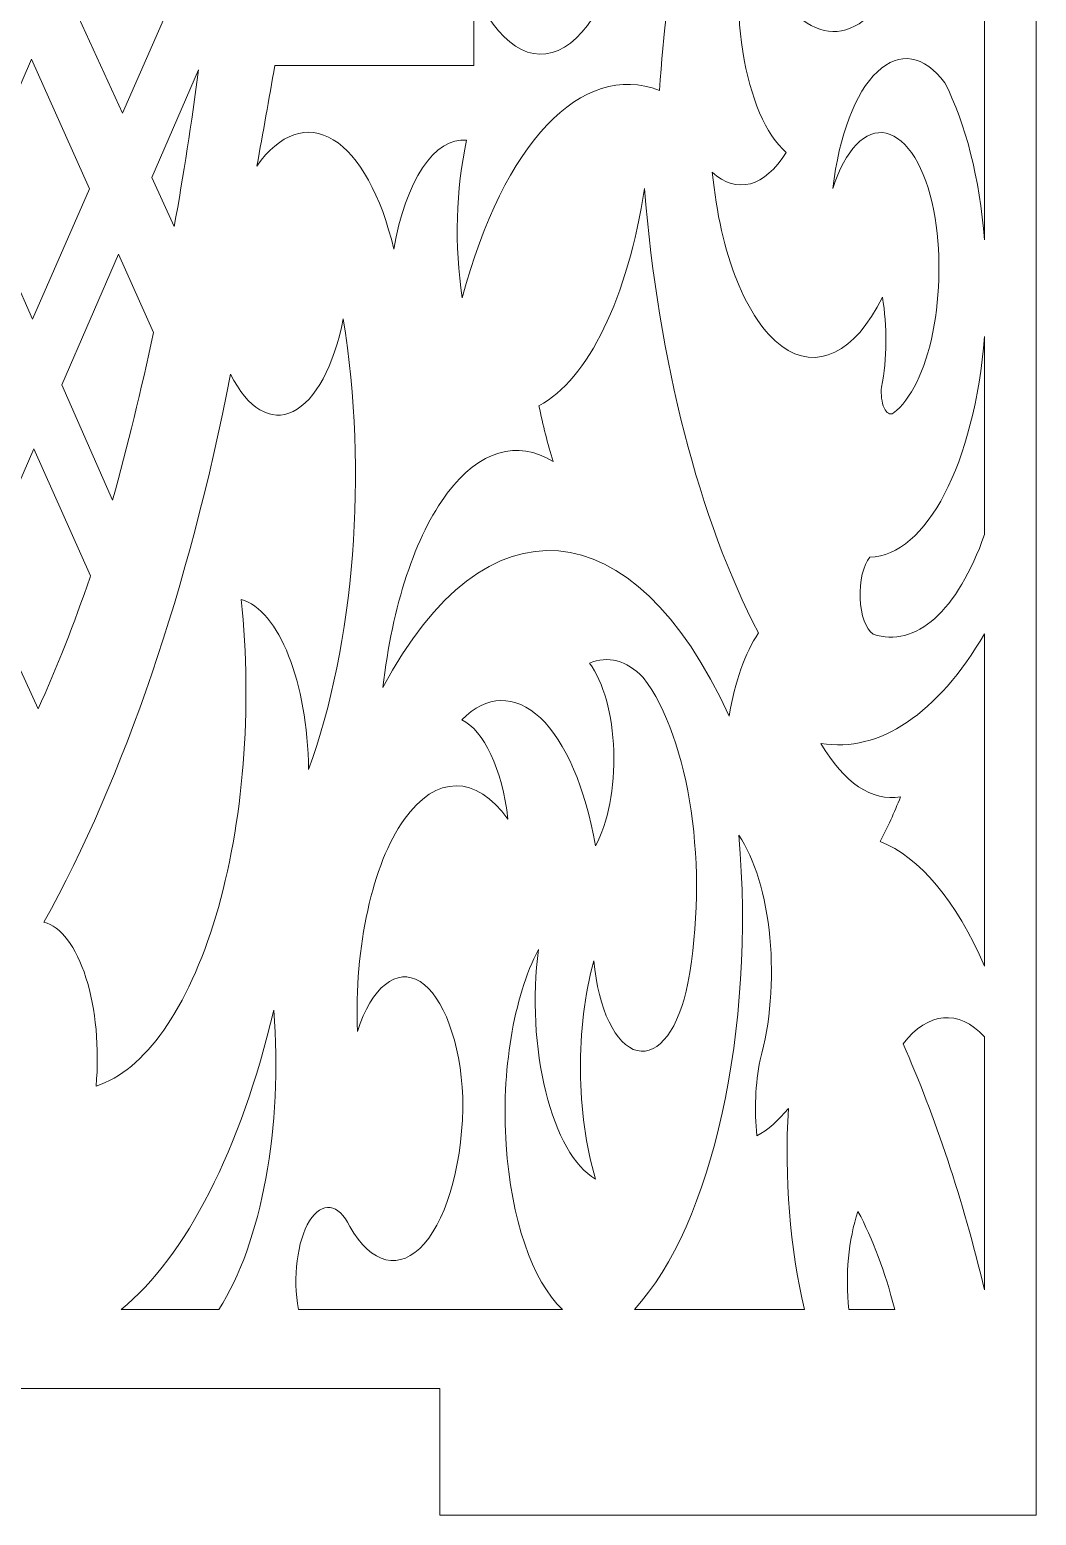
# Model space of a CAD drawing. Header units: millimetres. Extents: x 337 to 2510, y -469 to 429.
# Drawn here: x 592.1 to 633, y -233.4 to -173 of the extents above; entities that cross this region are included whole.
import ezdxf

# ---------------------------------------------------------------- set-up
doc = ezdxf.new("R2010")
doc.units = ezdxf.units.MM
doc.header["$MEASUREMENT"] = 0
doc.layers.add('Layer 1', color=7, linetype='Continuous')

msp = doc.modelspace()

# ---------------------------------------------------------------- linework, layer by layer
at = {"layer": 'Layer 1', "lineweight": 9}
for points in [[(633.0156, 86.3986), (633.0156, 86.3986), (633.0156, -233.4412), (633.0156, -233.4412)], [(608.7658, -228.2833), (608.7658, -228.2833), (589.716, -228.2833), (589.716, -228.2833)], [(608.7658, -233.4412), (608.7658, -233.4412), (608.7658, -228.2833), (608.7658, -228.2833)], [(633.0156, -233.4412), (633.0156, -233.4412), (608.7658, -233.4412), (608.7658, -233.4412)]]:
    msp.add_open_spline(points, degree=3, dxfattribs=at)
for points, knots in [([(630.9116, -181.5747), (630.9116, -181.5747), (630.9116, -158.295), (630.9116, -158.295), (630.9116, -158.295), (630.9116, -158.295), (630.9116, -158.295), (630.9116, -158.295), (630.9116, -158.295), (630.0036, -160.6929), (628.5186, -161.4669), (627.2436, -160.2049), (627.2436, -160.2049), (627.2436, -160.2049), (627.2436, -160.2049), (627.2436, -160.2049), (627.2436, -160.2049), (626.0246, -158.535), (625.4526, -155.195), (625.8526, -152.078), (625.8526, -152.078), (625.8526, -152.078), (625.8526, -152.078), (625.8526, -152.078), (625.8526, -152.078), (623.8737, -154.472), (622.7547, -159.4239), (623.0457, -164.4959), (623.0457, -164.4959), (623.0457, -164.4959), (623.0457, -164.4959), (623.0457, -164.4959), (623.0457, -164.4959), (623.0747, -165.5469), (623.2987, -166.5199), (623.6617, -167.1669), (623.6617, -167.1669), (623.6617, -167.1669), (623.6617, -167.1669), (623.6617, -167.1669), (623.6617, -167.1669), (624.0257, -167.8139), (624.4937, -168.0729), (624.9466, -167.8789), (624.9466, -167.8789), (624.9466, -167.8789), (624.9466, -167.8789), (624.9466, -167.8789), (624.9466, -167.8789), (625.4576, -167.6919), (625.8956, -166.9399), (626.1166, -165.8689), (626.1166, -165.8689), (626.1166, -165.8689), (626.1166, -165.8689), (626.1166, -165.8689), (626.1166, -165.8689), (626.3376, -164.7989), (626.3136, -163.5479), (626.0506, -162.5279), (626.0506, -162.5279), (626.0506, -162.5279), (626.0506, -162.5279), (626.0506, -162.5279), (626.0506, -162.5279), (627.0366, -163.1039), (627.7346, -165.1059), (627.7596, -167.4299), (627.7596, -167.4299), (627.7596, -167.4299), (627.7596, -167.4299), (627.7596, -167.4299), (627.7596, -167.4299), (627.7856, -169.7528), (627.1326, -171.8328), (626.1616, -172.5228), (626.1616, -172.5228), (626.1616, -172.5228), (626.1616, -172.5228), (626.1616, -172.5228), (626.1616, -172.5228), (624.2937, -174.1628), (622.1867, -172.2808), (621.3007, -168.1809), (621.3007, -168.1809), (621.3007, -168.1809), (621.3007, -168.1809), (621.3007, -168.1809), (621.3007, -168.1809), (620.8647, -169.9288), (620.7857, -172.0238), (621.0827, -173.9158), (621.0827, -173.9158), (621.0827, -173.9158), (621.0827, -173.9158), (621.0827, -173.9158), (621.0827, -173.9158), (621.3797, -175.8088), (622.0247, -177.3098), (622.8477, -178.0258), (622.8477, -178.0258), (622.8477, -178.0258), (622.8477, -178.0258), (622.8477, -178.0258), (622.8477, -178.0258), (621.9687, -179.4317), (620.8397, -179.7357), (619.8427, -178.8328), (619.8427, -178.8328), (619.8427, -178.8328), (619.8427, -178.8328), (619.8427, -178.8328), (619.8427, -178.8328), (620.1667, -182.1667), (621.2407, -184.8567), (622.6637, -185.9007), (622.6637, -185.9007), (622.6637, -185.9007), (622.6637, -185.9007), (622.6637, -185.9007), (622.6637, -185.9007), (624.0867, -186.9447), (625.6446, -186.1857), (626.7576, -183.9067), (626.7576, -183.9067), (626.7576, -183.9067), (626.7576, -183.9067), (626.7576, -183.9067), (626.7576, -183.9067), (626.9616, -185.0877), (626.9496, -186.4057), (626.7246, -187.5667), (626.7246, -187.5667), (626.7246, -187.5667), (626.7246, -187.5667), (626.7246, -187.5667), (626.7246, -187.5667), (626.6906, -187.8697), (626.7296, -188.1927), (626.8276, -188.4117), (626.8276, -188.4117), (626.8276, -188.4117), (626.8276, -188.4117), (626.8276, -188.4117), (626.8276, -188.4117), (626.9256, -188.6307), (627.0676, -188.7127), (627.1996, -188.6267), (627.1996, -188.6267), (627.1996, -188.6267), (627.1996, -188.6267), (627.1996, -188.6267), (627.1996, -188.6267), (627.9136, -188.0887), (628.4976, -186.8957), (628.8116, -185.3357), (628.8116, -185.3357), (628.8116, -185.3357), (628.8116, -185.3357), (628.8116, -185.3357), (628.8116, -185.3357), (629.1266, -183.7757), (629.1426, -181.9867), (628.8566, -180.3977), (628.8566, -180.3977), (628.8566, -180.3977), (628.8566, -180.3977), (628.8566, -180.3977), (628.8566, -180.3977), (628.5026, -178.6328), (627.7626, -177.4308), (626.9166, -177.2438), (626.9166, -177.2438), (626.9166, -177.2438), (626.9166, -177.2438), (626.9166, -177.2438), (626.9166, -177.2438), (626.0696, -177.0568), (625.2436, -177.9118), (624.7476, -179.4897), (624.7476, -179.4897), (624.7476, -179.4897), (624.7476, -179.4897), (624.7476, -179.4897), (624.7476, -179.4897), (624.9886, -177.3458), (625.6576, -175.5858), (626.5536, -174.7418), (626.5536, -174.7418), (626.5536, -174.7418), (626.5536, -174.7418), (626.5536, -174.7418), (626.5536, -174.7418), (627.4486, -173.8978), (628.4666, -174.0668), (629.2986, -175.1988), (629.2986, -175.1988), (629.2986, -175.1988), (629.2986, -175.1988), (629.2986, -175.1988), (629.2986, -175.1988), (630.1426, -176.8338), (630.7126, -179.0878), (630.9116, -181.5747)], [0, 0, 0, 0, 0.0192308, 0.0192308, 0.0192308, 0.0192308, 0.0384615, 0.0384615, 0.0384615, 0.0384615, 0.0576923, 0.0576923, 0.0576923, 0.0576923, 0.0769231, 0.0769231, 0.0769231, 0.0769231, 0.0961538, 0.0961538, 0.0961538, 0.0961538, 0.1153846, 0.1153846, 0.1153846, 0.1153846, 0.1346154, 0.1346154, 0.1346154, 0.1346154, 0.1538462, 0.1538462, 0.1538462, 0.1538462, 0.1730769, 0.1730769, 0.1730769, 0.1730769, 0.1923077, 0.1923077, 0.1923077, 0.1923077, 0.2115385, 0.2115385, 0.2115385, 0.2115385, 0.2307692, 0.2307692, 0.2307692, 0.2307692, 0.25, 0.25, 0.25, 0.25, 0.2692308, 0.2692308, 0.2692308, 0.2692308, 0.2884615, 0.2884615, 0.2884615, 0.2884615, 0.3076923, 0.3076923, 0.3076923, 0.3076923, 0.3269231, 0.3269231, 0.3269231, 0.3269231, 0.3461538, 0.3461538, 0.3461538, 0.3461538, 0.3653846, 0.3653846, 0.3653846, 0.3653846, 0.3846154, 0.3846154, 0.3846154, 0.3846154, 0.4038462, 0.4038462, 0.4038462, 0.4038462, 0.4230769, 0.4230769, 0.4230769, 0.4230769, 0.4423077, 0.4423077, 0.4423077, 0.4423077, 0.4615385, 0.4615385, 0.4615385, 0.4615385, 0.4807692, 0.4807692, 0.4807692, 0.4807692, 0.5, 0.5, 0.5, 0.5, 0.5192308, 0.5192308, 0.5192308, 0.5192308, 0.5384615, 0.5384615, 0.5384615, 0.5384615, 0.5576923, 0.5576923, 0.5576923, 0.5576923, 0.5769231, 0.5769231, 0.5769231, 0.5769231, 0.5961538, 0.5961538, 0.5961538, 0.5961538, 0.6153846, 0.6153846, 0.6153846, 0.6153846, 0.6346154, 0.6346154, 0.6346154, 0.6346154, 0.6538462, 0.6538462, 0.6538462, 0.6538462, 0.6730769, 0.6730769, 0.6730769, 0.6730769, 0.6923077, 0.6923077, 0.6923077, 0.6923077, 0.7115385, 0.7115385, 0.7115385, 0.7115385, 0.7307692, 0.7307692, 0.7307692, 0.7307692, 0.75, 0.75, 0.75, 0.75, 0.7692308, 0.7692308, 0.7692308, 0.7692308, 0.7884615, 0.7884615, 0.7884615, 0.7884615, 0.8076923, 0.8076923, 0.8076923, 0.8076923, 0.8269231, 0.8269231, 0.8269231, 0.8269231, 0.8461538, 0.8461538, 0.8461538, 0.8461538, 0.8653846, 0.8653846, 0.8653846, 0.8653846, 0.8846154, 0.8846154, 0.8846154, 0.8846154, 0.9038462, 0.9038462, 0.9038462, 0.9038462, 0.9230769, 0.9230769, 0.9230769, 0.9230769, 0.9423077, 0.9423077, 0.9423077, 0.9423077, 0.9615385, 0.9615385, 0.9615385, 0.9615385, 1, 1, 1, 1]), ([(601.3269, -178.5808), (602.2519, -177.2568), (603.3769, -176.8688), (604.4319, -177.5098), (604.4319, -177.5098), (604.4319, -177.5098), (604.4319, -177.5098), (604.4319, -177.5098), (604.4319, -177.5098), (605.4868, -178.1508), (606.3788, -179.7637), (606.8948, -181.9627), (606.8948, -181.9627), (606.8948, -181.9627), (606.8948, -181.9627), (606.8948, -181.9627), (606.8948, -181.9627), (607.3638, -179.1878), (608.5538, -177.4018), (609.8548, -177.5208), (609.8548, -177.5208), (609.8548, -177.5208), (609.8548, -177.5208), (609.8548, -177.5208), (609.8548, -177.5208), (609.4158, -179.5127), (609.3518, -181.8287), (609.6788, -183.9317), (609.6788, -183.9317), (609.6788, -183.9317), (609.6788, -183.9317), (609.6788, -183.9317), (609.6788, -183.9317), (611.3468, -177.6408), (614.5228, -174.3028), (617.6987, -175.5008), (617.6987, -175.5008), (617.6987, -175.5008), (617.6987, -175.5008), (617.6987, -175.5008), (617.6987, -175.5008), (618.0097, -170.9218), (618.7477, -166.5479), (619.8647, -162.6789), (619.8647, -162.6789), (619.8647, -162.6789), (619.8647, -162.6789), (619.8647, -162.6789), (619.8647, -162.6789), (618.8027, -162.1919), (617.7167, -162.0559), (616.6387, -162.2749), (616.6387, -162.2749), (616.6387, -162.2749), (616.6387, -162.2749), (616.6387, -162.2749), (616.6387, -162.2749), (616.6467, -164.0289), (616.6097, -165.7819), (616.5277, -167.5249), (616.5277, -167.5249), (616.5277, -167.5249), (616.5277, -167.5249), (616.5277, -167.5249), (616.5277, -167.5249), (616.1917, -170.5658), (615.1577, -172.9488), (613.8308, -173.7468), (613.8308, -173.7468), (613.8308, -173.7468), (613.8308, -173.7468), (613.8308, -173.7468), (613.8308, -173.7468), (612.5028, -174.5448), (611.0908, -173.6308), (610.1428, -171.3628), (610.1428, -171.3628), (610.1428, -171.3628), (610.1428, -171.3628), (610.1428, -171.3628), (610.1428, -171.3628), (610.1428, -171.3628), (610.1428, -174.4918), (610.1428, -174.4918), (610.1428, -174.4918), (610.1428, -174.4918), (610.1428, -174.4918), (610.1428, -174.4918), (610.1428, -174.4918), (610.1428, -174.4918), (602.0559, -174.4918), (602.0559, -174.4918), (602.0559, -174.4918), (602.0559, -174.4918), (602.0559, -174.4918), (602.0559, -174.4918), (602.0559, -174.4918), (601.8179, -175.8598), (601.5749, -177.2228), (601.3269, -178.5808)], [0, 0, 0, 0, 0.0384615, 0.0384615, 0.0384615, 0.0384615, 0.0769231, 0.0769231, 0.0769231, 0.0769231, 0.1153846, 0.1153846, 0.1153846, 0.1153846, 0.1538462, 0.1538462, 0.1538462, 0.1538462, 0.1923077, 0.1923077, 0.1923077, 0.1923077, 0.2307692, 0.2307692, 0.2307692, 0.2307692, 0.2692308, 0.2692308, 0.2692308, 0.2692308, 0.3076923, 0.3076923, 0.3076923, 0.3076923, 0.3461538, 0.3461538, 0.3461538, 0.3461538, 0.3846154, 0.3846154, 0.3846154, 0.3846154, 0.4230769, 0.4230769, 0.4230769, 0.4230769, 0.4615385, 0.4615385, 0.4615385, 0.4615385, 0.5, 0.5, 0.5, 0.5, 0.5384615, 0.5384615, 0.5384615, 0.5384615, 0.5769231, 0.5769231, 0.5769231, 0.5769231, 0.6153846, 0.6153846, 0.6153846, 0.6153846, 0.6538462, 0.6538462, 0.6538462, 0.6538462, 0.6923077, 0.6923077, 0.6923077, 0.6923077, 0.7307692, 0.7307692, 0.7307692, 0.7307692, 0.7692308, 0.7692308, 0.7692308, 0.7692308, 0.8076923, 0.8076923, 0.8076923, 0.8076923, 0.8461538, 0.8461538, 0.8461538, 0.8461538, 0.8846154, 0.8846154, 0.8846154, 0.8846154, 0.9230769, 0.9230769, 0.9230769, 0.9230769, 1, 1, 1, 1]), ([(595.8589, -176.4308), (595.8589, -176.4308), (598.0509, -171.4078), (598.0509, -171.4078), (598.0509, -171.4078), (598.0509, -171.4078), (598.0509, -171.4078), (598.0509, -171.4078), (598.0509, -171.4078), (598.0509, -171.4078), (595.6879, -166.0809), (595.6879, -166.0809), (595.6879, -166.0809), (595.6879, -166.0809), (595.6879, -166.0809), (595.6879, -166.0809), (595.6879, -166.0809), (595.6879, -166.0809), (593.47, -171.2108), (593.47, -171.2108), (593.47, -171.2108), (593.47, -171.2108), (593.47, -171.2108), (593.47, -171.2108), (593.47, -171.2108), (593.47, -171.2108), (595.8589, -176.4308), (595.8589, -176.4308)], [0, 0, 0, 0, 0.125, 0.125, 0.125, 0.125, 0.25, 0.25, 0.25, 0.25, 0.375, 0.375, 0.375, 0.375, 0.5, 0.5, 0.5, 0.5, 0.625, 0.625, 0.625, 0.625, 0.75, 0.75, 0.75, 0.75, 1, 1, 1, 1]), ([(592.208, -184.8007), (592.208, -184.8007), (589.876, -179.5197), (589.876, -179.5197), (589.876, -179.5197), (589.876, -179.5197), (589.876, -179.5197), (589.876, -179.5197), (589.876, -179.5197), (589.876, -179.5197), (592.165, -174.2268), (592.165, -174.2268), (592.165, -174.2268), (592.165, -174.2268), (592.165, -174.2268), (592.165, -174.2268), (592.165, -174.2268), (592.165, -174.2268), (594.5179, -179.5057), (594.5179, -179.5057), (594.5179, -179.5057), (594.5179, -179.5057), (594.5179, -179.5057), (594.5179, -179.5057), (594.5179, -179.5057), (594.5179, -179.5057), (592.208, -184.8007), (592.208, -184.8007)], [0, 0, 0, 0, 0.125, 0.125, 0.125, 0.125, 0.25, 0.25, 0.25, 0.25, 0.375, 0.375, 0.375, 0.375, 0.5, 0.5, 0.5, 0.5, 0.625, 0.625, 0.625, 0.625, 0.75, 0.75, 0.75, 0.75, 1, 1, 1, 1]), ([(597.9679, -181.0357), (597.9679, -181.0357), (597.0539, -179.0408), (597.0539, -179.0408), (597.0539, -179.0408), (597.0539, -179.0408), (597.0539, -179.0408), (597.0539, -179.0408), (597.0539, -179.0408), (597.0539, -179.0408), (598.9559, -174.6648), (598.9559, -174.6648), (598.9559, -174.6648), (598.9559, -174.6648), (598.9559, -174.6648), (598.9559, -174.6648), (598.9559, -174.6648), (598.6699, -176.8228), (598.3409, -178.9488), (597.9679, -181.0357)], [0, 0, 0, 0, 0.1666667, 0.1666667, 0.1666667, 0.1666667, 0.3333333, 0.3333333, 0.3333333, 0.3333333, 0.5, 0.5, 0.5, 0.5, 0.6666667, 0.6666667, 0.6666667, 0.6666667, 1, 1, 1, 1]), ([(617.0807, -179.4897), (617.6657, -186.5577), (619.3057, -192.9446), (621.7207, -197.5616), (621.7207, -197.5616), (621.7207, -197.5616), (621.7207, -197.5616), (621.7207, -197.5616), (621.7207, -197.5616), (621.1747, -198.3686), (620.7567, -199.5545), (620.5277, -200.9445), (620.5277, -200.9445), (620.5277, -200.9445), (620.5277, -200.9445), (620.5277, -200.9445), (620.5277, -200.9445), (616.6477, -192.4366), (610.5908, -191.9366), (606.4528, -199.7835), (606.4528, -199.7835), (606.4528, -199.7835), (606.4528, -199.7835), (606.4528, -199.7835), (606.4528, -199.7835), (606.8258, -196.4546), (607.7678, -193.6076), (609.0688, -191.8806), (609.0688, -191.8806), (609.0688, -191.8806), (609.0688, -191.8806), (609.0688, -191.8806), (609.0688, -191.8806), (610.3688, -190.1536), (611.9178, -189.6906), (613.3688, -190.5956), (613.3688, -190.5956), (613.3688, -190.5956), (613.3688, -190.5956), (613.3688, -190.5956), (613.3688, -190.5956), (613.1518, -189.8726), (612.9598, -189.1137), (612.7938, -188.3237), (612.7938, -188.3237), (612.7938, -188.3237), (612.7938, -188.3237), (612.7938, -188.3237), (612.7938, -188.3237), (614.7947, -187.2687), (616.4157, -183.9287), (617.0807, -179.4897)], [0, 0, 0, 0, 0.0714286, 0.0714286, 0.0714286, 0.0714286, 0.1428571, 0.1428571, 0.1428571, 0.1428571, 0.2142857, 0.2142857, 0.2142857, 0.2142857, 0.2857143, 0.2857143, 0.2857143, 0.2857143, 0.3571429, 0.3571429, 0.3571429, 0.3571429, 0.4285714, 0.4285714, 0.4285714, 0.4285714, 0.5, 0.5, 0.5, 0.5, 0.5714286, 0.5714286, 0.5714286, 0.5714286, 0.6428571, 0.6428571, 0.6428571, 0.6428571, 0.7142857, 0.7142857, 0.7142857, 0.7142857, 0.7857143, 0.7857143, 0.7857143, 0.7857143, 0.8571429, 0.8571429, 0.8571429, 0.8571429, 1, 1, 1, 1]), ([(595.4589, -192.1626), (595.4589, -192.1626), (593.389, -187.4737), (593.389, -187.4737), (593.389, -187.4737), (593.389, -187.4737), (593.389, -187.4737), (593.389, -187.4737), (593.389, -187.4737), (593.389, -187.4737), (595.6999, -182.1557), (595.6999, -182.1557), (595.6999, -182.1557), (595.6999, -182.1557), (595.6999, -182.1557), (595.6999, -182.1557), (595.6999, -182.1557), (595.6999, -182.1557), (597.1229, -185.3477), (597.1229, -185.3477), (597.1229, -185.3477), (597.1229, -185.3477), (597.1229, -185.3477), (597.1229, -185.3477), (597.1229, -185.3477), (596.6229, -187.6867), (596.0679, -189.9616), (595.4589, -192.1626)], [0, 0, 0, 0, 0.125, 0.125, 0.125, 0.125, 0.25, 0.25, 0.25, 0.25, 0.375, 0.375, 0.375, 0.375, 0.5, 0.5, 0.5, 0.5, 0.625, 0.625, 0.625, 0.625, 0.75, 0.75, 0.75, 0.75, 1, 1, 1, 1]), ([(594.7859, -215.9874), (596.7629, -215.3584), (598.5319, -212.8504), (599.6559, -209.0805), (599.6559, -209.0805), (599.6559, -209.0805), (599.6559, -209.0805), (599.6559, -209.0805), (599.6559, -209.0805), (600.7799, -205.3115), (601.1539, -200.6325), (600.6859, -196.1986), (600.6859, -196.1986), (600.6859, -196.1986), (600.6859, -196.1986), (600.6859, -196.1986), (600.6859, -196.1986), (602.2229, -196.6366), (603.3879, -199.5775), (603.4259, -203.1145), (603.4259, -203.1145), (603.4259, -203.1145), (603.4259, -203.1145), (603.4259, -203.1145), (603.4259, -203.1145), (605.2968, -198.0236), (605.8358, -191.0366), (604.8398, -184.7897), (604.8398, -184.7897), (604.8398, -184.7897), (604.8398, -184.7897), (604.8398, -184.7897), (604.8398, -184.7897), (604.4599, -186.7137), (603.7019, -188.1117), (602.7989, -188.5567), (602.7989, -188.5567), (602.7989, -188.5567), (602.7989, -188.5567), (602.7989, -188.5567), (602.7989, -188.5567), (601.8959, -189.0027), (600.9539, -188.4427), (600.2599, -187.0477), (600.2599, -187.0477), (600.2599, -187.0477), (600.2599, -187.0477), (600.2599, -187.0477), (600.2599, -187.0477), (598.5489, -195.7576), (595.9459, -203.3985), (592.67, -209.3255), (592.67, -209.3255), (592.67, -209.3255), (592.67, -209.3255), (592.67, -209.3255), (592.67, -209.3255), (593.353, -209.4935), (593.972, -210.3134), (594.376, -211.5824), (594.376, -211.5824), (594.376, -211.5824), (594.376, -211.5824), (594.376, -211.5824), (594.376, -211.5824), (594.7789, -212.8524), (594.9279, -214.4524), (594.7859, -215.9874)], [0, 0, 0, 0, 0.0555556, 0.0555556, 0.0555556, 0.0555556, 0.1111111, 0.1111111, 0.1111111, 0.1111111, 0.1666667, 0.1666667, 0.1666667, 0.1666667, 0.2222222, 0.2222222, 0.2222222, 0.2222222, 0.2777778, 0.2777778, 0.2777778, 0.2777778, 0.3333333, 0.3333333, 0.3333333, 0.3333333, 0.3888889, 0.3888889, 0.3888889, 0.3888889, 0.4444444, 0.4444444, 0.4444444, 0.4444444, 0.5, 0.5, 0.5, 0.5, 0.5555556, 0.5555556, 0.5555556, 0.5555556, 0.6111111, 0.6111111, 0.6111111, 0.6111111, 0.6666667, 0.6666667, 0.6666667, 0.6666667, 0.7222222, 0.7222222, 0.7222222, 0.7222222, 0.7777778, 0.7777778, 0.7777778, 0.7777778, 0.8333333, 0.8333333, 0.8333333, 0.8333333, 0.8888889, 0.8888889, 0.8888889, 0.8888889, 1, 1, 1, 1]), ([(626.3826, -197.6126), (628.1006, -198.2046), (629.8266, -196.6616), (630.9116, -193.5616), (630.9116, -193.5616), (630.9116, -193.5616), (630.9116, -193.5616), (630.9116, -193.5616), (630.9116, -193.5616), (630.9116, -193.5616), (630.9116, -185.5087), (630.9116, -185.5087), (630.9116, -185.5087), (630.9116, -185.5087), (630.9116, -185.5087), (630.9116, -185.5087), (630.9116, -185.5087), (630.4996, -190.6656), (628.5436, -194.4296), (626.2496, -194.4826), (626.2496, -194.4826), (626.2496, -194.4826), (626.2496, -194.4826), (626.2496, -194.4826), (626.2496, -194.4826), (625.9806, -194.7996), (625.8226, -195.4606), (625.8516, -196.1506), (625.8516, -196.1506), (625.8516, -196.1506), (625.8516, -196.1506), (625.8516, -196.1506), (625.8516, -196.1506), (625.8806, -196.8396), (626.0916, -197.4196), (626.3826, -197.6126)], [0, 0, 0, 0, 0.1, 0.1, 0.1, 0.1, 0.2, 0.2, 0.2, 0.2, 0.3, 0.3, 0.3, 0.3, 0.4, 0.4, 0.4, 0.4, 0.5, 0.5, 0.5, 0.5, 0.6, 0.6, 0.6, 0.6, 0.7, 0.7, 0.7, 0.7, 0.8, 0.8, 0.8, 0.8, 1, 1, 1, 1]), ([(592.429, -200.6535), (592.429, -200.6535), (589.983, -195.3096), (589.983, -195.3096), (589.983, -195.3096), (589.983, -195.3096), (589.983, -195.3096), (589.983, -195.3096), (589.983, -195.3096), (589.983, -195.3096), (592.26, -190.0706), (592.26, -190.0706), (592.26, -190.0706), (592.26, -190.0706), (592.26, -190.0706), (592.26, -190.0706), (592.26, -190.0706), (592.26, -190.0706), (594.5599, -195.2376), (594.5599, -195.2376), (594.5599, -195.2376), (594.5599, -195.2376), (594.5599, -195.2376), (594.5599, -195.2376), (594.5599, -195.2376), (594.5599, -195.2376), (594.5429, -195.2906), (594.5429, -195.2906), (594.5429, -195.2906), (594.5429, -195.2906), (594.5429, -195.2906), (594.5429, -195.2906), (594.5429, -195.2906), (593.897, -197.1946), (593.191, -198.9866), (592.429, -200.6535)], [0, 0, 0, 0, 0.1, 0.1, 0.1, 0.1, 0.2, 0.2, 0.2, 0.2, 0.3, 0.3, 0.3, 0.3, 0.4, 0.4, 0.4, 0.4, 0.5, 0.5, 0.5, 0.5, 0.6, 0.6, 0.6, 0.6, 0.7, 0.7, 0.7, 0.7, 0.8, 0.8, 0.8, 0.8, 1, 1, 1, 1]), ([(626.6696, -206.0425), (628.2806, -206.6805), (629.7636, -208.4525), (630.9116, -211.1124), (630.9116, -211.1124), (630.9116, -211.1124), (630.9116, -211.1124), (630.9116, -211.1124), (630.9116, -211.1124), (630.9116, -211.1124), (630.9116, -197.5956), (630.9116, -197.5956), (630.9116, -197.5956), (630.9116, -197.5956), (630.9116, -197.5956), (630.9116, -197.5956), (630.9116, -197.5956), (629.0016, -200.8595), (626.6406, -202.4425), (624.2617, -202.0545), (624.2617, -202.0545), (624.2617, -202.0545), (624.2617, -202.0545), (624.2617, -202.0545), (624.2617, -202.0545), (625.1876, -203.6605), (626.3396, -204.4325), (627.4986, -204.2255), (627.4986, -204.2255), (627.4986, -204.2255), (627.4986, -204.2255), (627.4986, -204.2255), (627.4986, -204.2255), (627.2406, -204.8745), (626.9636, -205.4815), (626.6696, -206.0425)], [0, 0, 0, 0, 0.1, 0.1, 0.1, 0.1, 0.2, 0.2, 0.2, 0.2, 0.3, 0.3, 0.3, 0.3, 0.4, 0.4, 0.4, 0.4, 0.5, 0.5, 0.5, 0.5, 0.6, 0.6, 0.6, 0.6, 0.7, 0.7, 0.7, 0.7, 0.8, 0.8, 0.8, 0.8, 1, 1, 1, 1]), ([(613.7458, -225.0743), (613.7458, -225.0743), (603.0129, -225.0743), (603.0129, -225.0743), (603.0129, -225.0743), (603.0129, -225.0743), (603.0129, -225.0743), (603.0129, -225.0743), (603.0129, -225.0743), (602.7769, -223.7793), (602.9659, -222.2833), (603.4669, -221.4733), (603.4669, -221.4733), (603.4669, -221.4733), (603.4669, -221.4733), (603.4669, -221.4733), (603.4669, -221.4733), (603.9689, -220.6633), (604.6478, -220.7543), (605.1048, -221.6923), (605.1048, -221.6923), (605.1048, -221.6923), (605.1048, -221.6923), (605.1048, -221.6923), (605.1048, -221.6923), (605.9688, -223.2463), (607.1478, -223.5213), (608.1318, -222.3973), (608.1318, -222.3973), (608.1318, -222.3973), (608.1318, -222.3973), (608.1318, -222.3973), (608.1318, -222.3973), (609.1148, -221.2743), (609.7258, -218.9544), (609.7008, -216.4424), (609.7008, -216.4424), (609.7008, -216.4424), (609.7008, -216.4424), (609.7008, -216.4424), (609.7008, -216.4424), (609.6018, -214.2034), (608.9098, -212.3344), (607.9598, -211.7414), (607.9598, -211.7414), (607.9598, -211.7414), (607.9598, -211.7414), (607.9598, -211.7414), (607.9598, -211.7414), (607.0098, -211.1484), (605.9978, -211.9534), (605.4138, -213.7664), (605.4138, -213.7664), (605.4138, -213.7664), (605.4138, -213.7664), (605.4138, -213.7664), (605.4138, -213.7664), (605.2858, -210.3074), (606.0198, -206.9765), (607.3128, -205.1525), (607.3128, -205.1525), (607.3128, -205.1525), (607.3128, -205.1525), (607.3128, -205.1525), (607.3128, -205.1525), (608.6058, -203.3295), (610.2388, -203.3215), (611.5348, -205.1345), (611.5348, -205.1345), (611.5348, -205.1345), (611.5348, -205.1345), (611.5348, -205.1345), (611.5348, -205.1345), (611.2908, -203.0875), (610.5648, -201.5275), (609.6568, -201.0955), (609.6568, -201.0955), (609.6568, -201.0955), (609.6568, -201.0955), (609.6568, -201.0955), (609.6568, -201.0955), (610.6728, -200.0785), (611.8258, -200.0495), (612.8508, -201.0165), (612.8508, -201.0165), (612.8508, -201.0165), (612.8508, -201.0165), (612.8508, -201.0165), (612.8508, -201.0165), (613.8768, -201.9825), (614.6857, -203.8615), (615.0917, -206.2195), (615.0917, -206.2195), (615.0917, -206.2195), (615.0917, -206.2195), (615.0917, -206.2195), (615.0917, -206.2195), (615.6037, -205.2945), (615.8817, -203.8495), (615.8327, -202.3615), (615.8327, -202.3615), (615.8327, -202.3615), (615.8327, -202.3615), (615.8327, -202.3615), (615.8327, -202.3615), (615.7847, -200.8745), (615.4157, -199.5385), (614.8487, -198.7986), (614.8487, -198.7986), (614.8487, -198.7986), (614.8487, -198.7986), (614.8487, -198.7986), (614.8487, -198.7986), (615.5867, -198.4686), (616.3507, -198.6706), (617.0357, -199.3796), (617.0357, -199.3796), (617.0357, -199.3796), (617.0357, -199.3796), (617.0357, -199.3796), (617.0357, -199.3796), (618.9357, -201.8605), (619.7167, -207.2085), (618.8477, -211.7974), (618.8477, -211.7974), (618.8477, -211.7974), (618.8477, -211.7974), (618.8477, -211.7974), (618.8477, -211.7974), (618.4987, -213.6424), (617.6657, -214.7564), (616.7907, -214.5484), (616.7907, -214.5484), (616.7907, -214.5484), (616.7907, -214.5484), (616.7907, -214.5484), (616.7907, -214.5484), (615.9157, -214.3404), (615.2007, -212.8584), (615.0257, -210.8894), (615.0257, -210.8894), (615.0257, -210.8894), (615.0257, -210.8894), (615.0257, -210.8894), (615.0257, -210.8894), (614.2758, -213.6194), (614.3018, -217.1034), (615.0917, -219.7743), (615.0917, -219.7743), (615.0917, -219.7743), (615.0917, -219.7743), (615.0917, -219.7743), (615.0917, -219.7743), (614.2358, -219.2624), (613.5068, -217.9814), (613.0698, -216.2224), (613.0698, -216.2224), (613.0698, -216.2224), (613.0698, -216.2224), (613.0698, -216.2224), (613.0698, -216.2224), (612.6328, -214.4644), (612.5248, -212.3764), (612.7718, -210.4344), (612.7718, -210.4344), (612.7718, -210.4344), (612.7718, -210.4344), (612.7718, -210.4344), (612.7718, -210.4344), (611.7578, -212.3794), (611.2608, -215.3894), (611.4598, -218.3794), (611.4598, -218.3794), (611.4598, -218.3794), (611.4598, -218.3794), (611.4598, -218.3794), (611.4598, -218.3794), (611.6588, -221.3693), (612.5248, -223.9063), (613.7458, -225.0743)], [0, 0, 0, 0, 0.0217391, 0.0217391, 0.0217391, 0.0217391, 0.0434783, 0.0434783, 0.0434783, 0.0434783, 0.0652174, 0.0652174, 0.0652174, 0.0652174, 0.0869565, 0.0869565, 0.0869565, 0.0869565, 0.1086957, 0.1086957, 0.1086957, 0.1086957, 0.1304348, 0.1304348, 0.1304348, 0.1304348, 0.1521739, 0.1521739, 0.1521739, 0.1521739, 0.173913, 0.173913, 0.173913, 0.173913, 0.1956522, 0.1956522, 0.1956522, 0.1956522, 0.2173913, 0.2173913, 0.2173913, 0.2173913, 0.2391304, 0.2391304, 0.2391304, 0.2391304, 0.2608696, 0.2608696, 0.2608696, 0.2608696, 0.2826087, 0.2826087, 0.2826087, 0.2826087, 0.3043478, 0.3043478, 0.3043478, 0.3043478, 0.326087, 0.326087, 0.326087, 0.326087, 0.3478261, 0.3478261, 0.3478261, 0.3478261, 0.3695652, 0.3695652, 0.3695652, 0.3695652, 0.3913043, 0.3913043, 0.3913043, 0.3913043, 0.4130435, 0.4130435, 0.4130435, 0.4130435, 0.4347826, 0.4347826, 0.4347826, 0.4347826, 0.4565217, 0.4565217, 0.4565217, 0.4565217, 0.4782609, 0.4782609, 0.4782609, 0.4782609, 0.5, 0.5, 0.5, 0.5, 0.5217391, 0.5217391, 0.5217391, 0.5217391, 0.5434783, 0.5434783, 0.5434783, 0.5434783, 0.5652174, 0.5652174, 0.5652174, 0.5652174, 0.5869565, 0.5869565, 0.5869565, 0.5869565, 0.6086957, 0.6086957, 0.6086957, 0.6086957, 0.6304348, 0.6304348, 0.6304348, 0.6304348, 0.6521739, 0.6521739, 0.6521739, 0.6521739, 0.673913, 0.673913, 0.673913, 0.673913, 0.6956522, 0.6956522, 0.6956522, 0.6956522, 0.7173913, 0.7173913, 0.7173913, 0.7173913, 0.7391304, 0.7391304, 0.7391304, 0.7391304, 0.7608696, 0.7608696, 0.7608696, 0.7608696, 0.7826087, 0.7826087, 0.7826087, 0.7826087, 0.8043478, 0.8043478, 0.8043478, 0.8043478, 0.826087, 0.826087, 0.826087, 0.826087, 0.8478261, 0.8478261, 0.8478261, 0.8478261, 0.8695652, 0.8695652, 0.8695652, 0.8695652, 0.8913043, 0.8913043, 0.8913043, 0.8913043, 0.9130435, 0.9130435, 0.9130435, 0.9130435, 0.9347826, 0.9347826, 0.9347826, 0.9347826, 0.9565217, 0.9565217, 0.9565217, 0.9565217, 1, 1, 1, 1]), ([(622.9357, -216.8964), (622.7687, -219.7123), (622.9977, -222.5763), (623.5897, -225.0743), (623.5897, -225.0743), (623.5897, -225.0743), (623.5897, -225.0743), (623.5897, -225.0743), (623.5897, -225.0743), (623.5897, -225.0743), (616.6767, -225.0743), (616.6767, -225.0743), (616.6767, -225.0743), (616.6767, -225.0743), (616.6767, -225.0743), (616.6767, -225.0743), (616.6767, -225.0743), (619.8527, -221.6123), (621.5997, -213.6794), (620.9247, -205.7905), (620.9247, -205.7905), (620.9247, -205.7905), (620.9247, -205.7905), (620.9247, -205.7905), (620.9247, -205.7905), (621.5697, -206.7415), (622.0227, -208.2375), (622.1837, -209.9514), (622.1837, -209.9514), (622.1837, -209.9514), (622.1837, -209.9514), (622.1837, -209.9514), (622.1837, -209.9514), (622.3457, -211.6644), (622.2027, -213.4554), (621.7867, -214.9274), (621.7867, -214.9274), (621.7867, -214.9274), (621.7867, -214.9274), (621.7867, -214.9274), (621.7867, -214.9274), (621.5937, -215.8914), (621.5467, -216.9754), (621.6537, -218.0074), (621.6537, -218.0074), (621.6537, -218.0074), (621.6537, -218.0074), (621.6537, -218.0074), (621.6537, -218.0074), (622.1007, -217.7664), (622.5317, -217.3934), (622.9357, -216.8964)], [0, 0, 0, 0, 0.0714286, 0.0714286, 0.0714286, 0.0714286, 0.1428571, 0.1428571, 0.1428571, 0.1428571, 0.2142857, 0.2142857, 0.2142857, 0.2142857, 0.2857143, 0.2857143, 0.2857143, 0.2857143, 0.3571429, 0.3571429, 0.3571429, 0.3571429, 0.4285714, 0.4285714, 0.4285714, 0.4285714, 0.5, 0.5, 0.5, 0.5, 0.5714286, 0.5714286, 0.5714286, 0.5714286, 0.6428571, 0.6428571, 0.6428571, 0.6428571, 0.7142857, 0.7142857, 0.7142857, 0.7142857, 0.7857143, 0.7857143, 0.7857143, 0.7857143, 0.8571429, 0.8571429, 0.8571429, 0.8571429, 1, 1, 1, 1]), ([(602.0119, -212.9084), (600.6679, -218.5704), (598.4589, -222.9023), (595.8049, -225.0743), (595.8049, -225.0743), (595.8049, -225.0743), (595.8049, -225.0743), (595.8049, -225.0743), (595.8049, -225.0743), (595.8049, -225.0743), (599.7779, -225.0743), (599.7779, -225.0743), (599.7779, -225.0743), (599.7779, -225.0743), (599.7779, -225.0743), (599.7779, -225.0743), (599.7779, -225.0743), (601.5119, -222.3903), (602.3889, -217.6174), (602.0119, -212.9084)], [0, 0, 0, 0, 0.1666667, 0.1666667, 0.1666667, 0.1666667, 0.3333333, 0.3333333, 0.3333333, 0.3333333, 0.5, 0.5, 0.5, 0.5, 0.6666667, 0.6666667, 0.6666667, 0.6666667, 1, 1, 1, 1]), ([(627.5976, -214.2714), (628.6176, -212.9644), (629.8506, -212.8564), (630.9116, -213.9804), (630.9116, -213.9804), (630.9116, -213.9804), (630.9116, -213.9804), (630.9116, -213.9804), (630.9116, -213.9804), (630.9116, -213.9804), (630.9116, -224.2803), (630.9116, -224.2803), (630.9116, -224.2803), (630.9116, -224.2803), (630.9116, -224.2803), (630.9116, -224.2803), (630.9116, -224.2803), (630.0266, -220.5923), (628.9106, -217.2204), (627.5976, -214.2714)], [0, 0, 0, 0, 0.1666667, 0.1666667, 0.1666667, 0.1666667, 0.3333333, 0.3333333, 0.3333333, 0.3333333, 0.5, 0.5, 0.5, 0.5, 0.6666667, 0.6666667, 0.6666667, 0.6666667, 1, 1, 1, 1]), ([(625.3986, -225.0743), (625.3986, -225.0743), (627.2586, -225.0743), (627.2586, -225.0743), (627.2586, -225.0743), (627.2586, -225.0743), (627.2586, -225.0743), (627.2586, -225.0743), (627.2586, -225.0743), (626.8716, -223.5473), (626.3646, -222.1953), (625.7636, -221.0863), (625.7636, -221.0863), (625.7636, -221.0863), (625.7636, -221.0863), (625.7636, -221.0863), (625.7636, -221.0863), (625.3806, -222.2173), (625.2456, -223.6873), (625.3986, -225.0743)], [0, 0, 0, 0, 0.1666667, 0.1666667, 0.1666667, 0.1666667, 0.3333333, 0.3333333, 0.3333333, 0.3333333, 0.5, 0.5, 0.5, 0.5, 0.6666667, 0.6666667, 0.6666667, 0.6666667, 1, 1, 1, 1])]:
    msp.add_open_spline(points, degree=3, knots=knots, dxfattribs=at)

doc.saveas('drawing.dxf')
